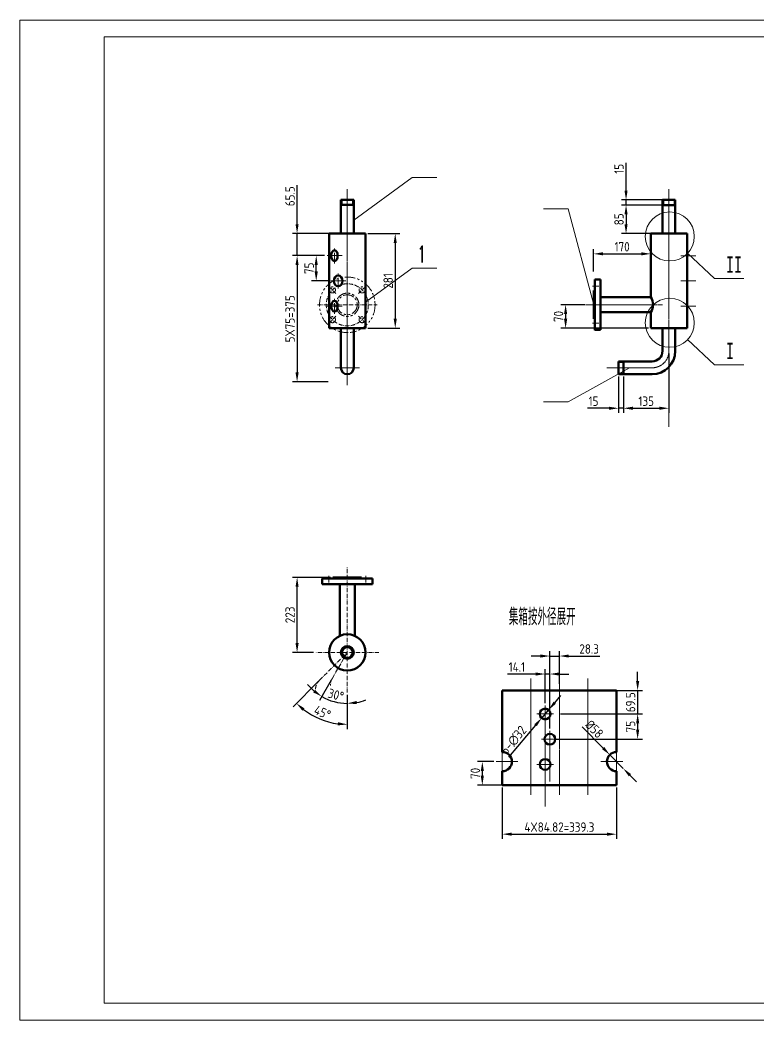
# Model space of a CAD drawing. Header units: millimetres. Extents: x 176693 to 196875, y 147562 to 159646.
# Drawn here: x 177538 to 179731, y 156676 to 159646 of the extents above; entities that cross this region are included whole.
import ezdxf

# ---------------------------------------------------------------- set-up
doc = ezdxf.new("R2010")
doc.units = ezdxf.units.MM
for name, pattern in [('ACAD_ISO10W100', [18.7, 12, -3, 0.7, -3]), ('AD_LTYPE1 0.20 mm', [16, 13, -1, 1, -1]), ('CENTER2', [28.574999, 19.049999, -3.175, 3.175, -3.175]), ('DASHED', [19.05, 12.7, -6.35]), ('PHANTOM', [63.5, 31.75, -6.35, 6.35, -6.35, 6.35, -6.35])]:
    doc.linetypes.add(name, pattern=pattern)
doc.layers.get('Defpoints').update_dxf_attribs({"lineweight": 18})
for name, color, linetype, lineweight in [('2细线层', 4, 'Continuous', 18), ('4虚线层', 6, 'DASHED', 18), ('6文字层', 3, 'Continuous', 18), ('7标注层', 4, 'Continuous', 18), ('9双点划线层', 6, 'PHANTOM', 18), ('CENTER1', 1, 'CENTER2', 18), ('CONTOUR', 7, 'Continuous', 50), ('中心线', 1, 'ACAD_ISO10W100', 18), ('图框层', 7, 'Continuous', 18), ('尺寸线层', 3, 'Continuous', 18)]:
    doc.layers.add(name, color=color, linetype=linetype, lineweight=lineweight)
doc.styles.add('PC_TEXTSTYLE', font='txt.shx', dxfattribs={"width": 0.8, "bigfont": 'gbcbig.shx'})
doc.styles.add('TH_GBDIM', font='', dxfattribs={"width": 0.8})
doc.styles.add('工程字', font='gbenor.shx', dxfattribs={"bigfont": 'gbcbig.shx'})
doc.styles.add('标准', font='', dxfattribs={"width": 0.667})
doc.styles.get('TH_GBDIM').set_extended_font_data('宋体')
doc.styles.get('标准').set_extended_font_data('宋体')
doc.dimstyles.new('GB-35', dxfattribs={"dimtxt": 3.5, "dimasz": 3.5, "dimexe": 1.75, "dimexo": 0.875, "dimgap": 0.875, "dimtad": 1, "dimdsep": 46, "dimtxsty": '工程字', "dimcen": 3.5, "dimdle": 7, "dimadec": 0, "dimazin": 0, "dimtfac": 0.7, "dimtmove": 0, "dimatfit": 1, "dimfxl": 1, "dimtolj": 1, "dimarcsym": 0})

# ---------------------------------------------------------------- blocks, each defined once
blk = doc.blocks.new('*D718')
at = {"color": 0, "lineweight": -2, "transparency": 16777216}
for p, q in [((179270.5, 157484.1), (179208.3, 157547.2)), ((179330.1, 157423.5), (179290.1, 157464.1)), ((179349.8, 157403.6), (179369.4, 157383.6))]:
    blk.add_line(p, q, dxfattribs=at)
at = {"color": 0, "transparency": 16777216}
for points in [[(179273.8, 157487.3), (179267.2, 157480.8), (179290.1, 157464.1)], [(179353.1, 157406.8), (179346.5, 157400.3), (179330.1, 157423.5)]]:
    blk.add_solid(points, dxfattribs=at)
at = {"layer": 'Defpoints', "color": 0, "transparency": 16777216}
for p in [(179290.1, 157464.1), (179330.1, 157423.5)]:
    blk.add_point(p, dxfattribs=at)
at = {"color": 0, "lineweight": 18, "transparency": 16777216, "insert": (179244.5, 157540.4), "char_height": 28, "attachment_point": 5, "rotation": 314.5715, "style": '工程字'}
blk.add_mtext('\\A1;%%C58', dxfattribs=at)
blk = doc.blocks.new('*D719')
at = {"color": 0, "lineweight": -2, "transparency": 16777216}
for p, q in [((179098.1, 157617.2), (179098.1, 157717.9)), ((179112.2, 157617.2), (179112.2, 157717.9)), ((179070.1, 157703.9), (178986.1, 157703.9)), ((179112.2, 157703.9), (179098.1, 157703.9)), ((179140.2, 157703.9), (179168.2, 157703.9))]:
    blk.add_line(p, q, dxfattribs=at)
at = {"color": 0, "transparency": 16777216}
for points in [[(179070.1, 157708.6), (179070.1, 157699.3), (179098.1, 157703.9)], [(179140.2, 157708.6), (179140.2, 157699.3), (179112.2, 157703.9)]]:
    blk.add_solid(points, dxfattribs=at)
at = {"layer": 'Defpoints', "color": 0, "transparency": 16777216}
for p in [(179112.2, 157703.9), (179098.1, 157610.2), (179112.2, 157610.2)]:
    blk.add_point(p, dxfattribs=at)
at = {"color": 0, "lineweight": 18, "transparency": 16777216, "insert": (179014.1, 157724.9), "char_height": 28, "attachment_point": 5, "style": '工程字'}
blk.add_mtext('\\A1;14.1', dxfattribs=at)
blk = doc.blocks.new('*D698')
at = {"color": 0, "lineweight": -2, "transparency": 16777216}
for p, q in [((179241.8, 158899.9), (179241.8, 158965.9)), ((179411.8, 158879.9), (179411.8, 158965.9)), ((179269.8, 158951.9), (179383.8, 158951.9))]:
    blk.add_line(p, q, dxfattribs=at)
at = {"color": 0, "transparency": 16777216}
for points in [[(179269.8, 158956.6), (179269.8, 158947.3), (179241.8, 158951.9)], [(179383.8, 158956.6), (179383.8, 158947.3), (179411.8, 158951.9)]]:
    blk.add_solid(points, dxfattribs=at)
at = {"layer": 'Defpoints', "color": 0, "transparency": 16777216}
for p in [(179411.8, 158951.9), (179241.8, 158892.9), (179411.8, 158872.9)]:
    blk.add_point(p, dxfattribs=at)
at = {"color": 0, "lineweight": 18, "transparency": 16777216, "insert": (179326.8, 158972.9), "char_height": 28, "attachment_point": 5, "style": '工程字'}
blk.add_mtext('\\A1;170', dxfattribs=at)
blk = doc.blocks.new('*D720')
at = {"color": 0, "lineweight": -2, "transparency": 16777216}
for p, q in [((178945.2, 157443.8), (178897.5, 157443.8)), ((178911.5, 157415.8), (178911.5, 157401.8)), ((178987.7, 157373.8), (178897.5, 157373.8))]:
    blk.add_line(p, q, dxfattribs=at)
at = {"color": 0, "transparency": 16777216}
for points in [[(178906.8, 157415.8), (178916.1, 157415.8), (178911.5, 157443.8)], [(178906.8, 157401.8), (178916.1, 157401.8), (178911.5, 157373.8)]]:
    blk.add_solid(points, dxfattribs=at)
at = {"layer": 'Defpoints', "color": 0, "transparency": 16777216}
for p in [(178952.2, 157443.8), (178911.5, 157373.8), (178994.7, 157373.8)]:
    blk.add_point(p, dxfattribs=at)
at = {"color": 0, "lineweight": 18, "transparency": 16777216, "insert": (178890.5, 157408.8), "char_height": 28, "attachment_point": 5, "rotation": 90, "style": '工程字'}
blk.add_mtext('\\A1;70', dxfattribs=at)
blk = doc.blocks.new('*D699')
at = {"color": 0, "lineweight": -2, "transparency": 16777216}
for p, q in [((179144.1, 157585.3), (179386.9, 157585.3)), ((179372.9, 157557.3), (179372.9, 157538.3)), ((179130, 157510.3), (179386.9, 157510.3))]:
    blk.add_line(p, q, dxfattribs=at)
at = {"color": 0, "transparency": 16777216}
for points in [[(179368.3, 157557.3), (179377.6, 157557.3), (179372.9, 157585.3)], [(179368.3, 157538.3), (179377.6, 157538.3), (179372.9, 157510.3)]]:
    blk.add_solid(points, dxfattribs=at)
at = {"layer": 'Defpoints', "color": 0, "transparency": 16777216}
for p in [(179137.1, 157585.3), (179123, 157510.3), (179372.9, 157510.3)]:
    blk.add_point(p, dxfattribs=at)
at = {"color": 0, "lineweight": 18, "transparency": 16777216, "insert": (179351.9, 157547.8), "char_height": 28, "attachment_point": 5, "rotation": 90, "style": '工程字'}
blk.add_mtext('\\A1;75', dxfattribs=at)
blk = doc.blocks.new('*D700')
at = {"color": 0, "lineweight": -2, "transparency": 16777216}
for p, q in [((179372.9, 157682.8), (179372.9, 157710.8)), ((179260.3, 157654.8), (179386.9, 157654.8)), ((179372.9, 157654.8), (179372.9, 157585.3)), ((179200.7, 157585.3), (179386.9, 157585.3)), ((179372.9, 157557.3), (179372.9, 157529.3))]:
    blk.add_line(p, q, dxfattribs=at)
at = {"color": 0, "transparency": 16777216}
for points in [[(179368.3, 157682.8), (179377.6, 157682.8), (179372.9, 157654.8)], [(179368.3, 157557.3), (179377.6, 157557.3), (179372.9, 157585.3)]]:
    blk.add_solid(points, dxfattribs=at)
at = {"layer": 'Defpoints', "color": 0, "transparency": 16777216}
for p in [(179253.3, 157654.8), (179193.7, 157585.3), (179372.9, 157585.3)]:
    blk.add_point(p, dxfattribs=at)
at = {"color": 0, "lineweight": 18, "transparency": 16777216, "insert": (179351.9, 157620.1), "char_height": 28, "attachment_point": 5, "rotation": 90, "style": '工程字'}
blk.add_mtext('\\A1;69.5', dxfattribs=at)
blk = doc.blocks.new('*D701')
at = {"color": 0, "lineweight": -2, "transparency": 16777216}
for p, q in [((179126.6, 157618.8), (179144.8, 157640.1)), ((179108.5, 157597.5), (179087.7, 157573.1)), ((179069.5, 157551.8), (178989, 157457.4))]:
    blk.add_line(p, q, dxfattribs=at)
at = {"color": 0, "transparency": 16777216}
for points in [[(179123.1, 157621.8), (179130.2, 157615.8), (179108.5, 157597.5)], [(179066, 157554.9), (179073.1, 157548.8), (179087.7, 157573.1)]]:
    blk.add_solid(points, dxfattribs=at)
at = {"layer": 'Defpoints', "color": 0, "transparency": 16777216}
for p in [(179108.5, 157597.5), (179087.7, 157573.1)]:
    blk.add_point(p, dxfattribs=at)
at = {"color": 0, "lineweight": 18, "transparency": 16777216, "insert": (179004.2, 157507.6), "char_height": 28, "attachment_point": 5, "rotation": 49.554, "style": '工程字'}
blk.add_mtext('\\A1;6-∅32', dxfattribs=at)
blk = doc.blocks.new('*D721')
at = {"color": 0, "lineweight": -2, "transparency": 16777216}
for p, q in [((178970.8, 157366.8), (178970.8, 157214.3)), ((179310.1, 157366.8), (179310.1, 157214.3)), ((178998.8, 157228.3), (179282.1, 157228.3))]:
    blk.add_line(p, q, dxfattribs=at)
at = {"color": 0, "transparency": 16777216}
for points in [[(178998.8, 157232.9), (178998.8, 157223.6), (178970.8, 157228.3)], [(179282.1, 157232.9), (179282.1, 157223.6), (179310.1, 157228.3)]]:
    blk.add_solid(points, dxfattribs=at)
at = {"layer": 'Defpoints', "color": 0, "transparency": 16777216}
for p in [(178970.8, 157373.8), (179310.1, 157373.8), (179310.1, 157228.3)]:
    blk.add_point(p, dxfattribs=at)
at = {"color": 0, "lineweight": 18, "transparency": 16777216, "insert": (179140.5, 157249.3), "char_height": 28, "attachment_point": 5, "style": '工程字'}
blk.add_mtext('\\A1;4X84.82=339.3', dxfattribs=at)
blk = doc.blocks.new('*D722')
at = {"color": 0, "lineweight": -2, "transparency": 16777216}
for p, q in [((179112.2, 157542.2), (179112.2, 157771.4)), ((179140.5, 157675.1), (179140.5, 157771.4)), ((179084.2, 157757.4), (179056.2, 157757.4)), ((179112.2, 157757.4), (179140.5, 157757.4)), ((179168.5, 157757.4), (179261, 157757.4))]:
    blk.add_line(p, q, dxfattribs=at)
at = {"color": 0, "transparency": 16777216}
for points in [[(179084.2, 157762.1), (179084.2, 157752.8), (179112.2, 157757.4)], [(179168.5, 157762.1), (179168.5, 157752.8), (179140.5, 157757.4)]]:
    blk.add_solid(points, dxfattribs=at)
at = {"layer": 'Defpoints', "color": 0, "transparency": 16777216}
for p in [(179140.5, 157757.4), (179140.5, 157668.1), (179112.2, 157535.2)]:
    blk.add_point(p, dxfattribs=at)
at = {"color": 0, "lineweight": 18, "transparency": 16777216, "insert": (179228.8, 157778.4), "char_height": 28, "attachment_point": 5, "style": '工程字'}
blk.add_mtext('\\A1;28.3', dxfattribs=at)
blk = doc.blocks.new('*D711')
at = {"color": 0, "lineweight": -2, "transparency": 16777216}
for p, q in [((178423.6, 157681.3), (178349.3, 157607)), ((178510.4, 157641.9), (178510.4, 157540.3))]:
    blk.add_line(p, q, dxfattribs=at)
blk.add_arc((178510.4, 157768.1), 213.8, 232.508, 262.492, dxfattribs=at)
at = {"color": 0, "transparency": 16777216}
for points in [[(178377.1, 157594.9), (178383.3, 157601.9), (178359.2, 157616.9)], [(178482.7, 157560.8), (178482.1, 157551.4), (178510.4, 157554.3)]]:
    blk.add_solid(points, dxfattribs=at)
at = {"layer": 'Defpoints', "color": 0, "transparency": 16777216}
for p in [(178510.4, 158021.8), (178510.4, 157768.1), (178428.5, 157686.3), (178510.4, 157648.9), (178403.4, 157582.9)]:
    blk.add_point(p, dxfattribs=at)
at = {"color": 0, "lineweight": 18, "transparency": 16777216, "insert": (178436.6, 157589.9), "char_height": 28, "attachment_point": 5, "rotation": 337.5, "style": '工程字'}
blk.add_mtext('\\A1;45°', dxfattribs=at)
blk = doc.blocks.new('*D712')
at = {"color": 0, "lineweight": -2, "transparency": 16777216}
for p, q in [((178462.9, 157685.9), (178427.7, 157624.9)), ((178510.4, 157641.9), (178510.4, 157602.7))]:
    blk.add_line(p, q, dxfattribs=at)
for start, end in [(218.7758, 229.3879), (240, 270), (280.6121, 291.2242)]:
    blk.add_arc((178510.4, 157768.1), 151.4, start, end, dxfattribs=at)
at = {"color": 0, "transparency": 16777216}
for points in [[(178414.5, 157657), (178409.1, 157649.4), (178434.7, 157637)], [(178538.7, 157614.6), (178537.8, 157623.9), (178510.4, 157616.7)]]:
    blk.add_solid(points, dxfattribs=at)
at = {"layer": 'Defpoints', "color": 0, "transparency": 16777216}
for p in [(178510.4, 158021.8), (178510.4, 157768.1), (178466.4, 157691.9), (178510.4, 157648.9), (178458.6, 157625.8)]:
    blk.add_point(p, dxfattribs=at)
at = {"color": 0, "lineweight": 18, "transparency": 16777216, "insert": (178476.6, 157642.1), "char_height": 28, "attachment_point": 5, "rotation": 345, "style": '工程字'}
blk.add_mtext('\\A1;30°', dxfattribs=at)
blk = doc.blocks.new('*D713')
at = {"color": 0, "lineweight": -2, "transparency": 16777216}
for p, q in [((178460.9, 157991.1), (178347.2, 157991.1)), ((178361.2, 157796.1), (178361.2, 157963.1)), ((178409.8, 157768.1), (178347.2, 157768.1))]:
    blk.add_line(p, q, dxfattribs=at)
at = {"color": 0, "transparency": 16777216}
for points in [[(178356.5, 157963.1), (178365.8, 157963.1), (178361.2, 157991.1)], [(178356.5, 157796.1), (178365.8, 157796.1), (178361.2, 157768.1)]]:
    blk.add_solid(points, dxfattribs=at)
at = {"layer": 'Defpoints', "color": 0, "transparency": 16777216}
for p in [(178361.2, 157991.1), (178467.9, 157991.1), (178416.8, 157768.1)]:
    blk.add_point(p, dxfattribs=at)
at = {"color": 0, "lineweight": 18, "transparency": 16777216, "insert": (178340.2, 157879.6), "char_height": 28, "attachment_point": 5, "rotation": 90, "style": '工程字'}
blk.add_mtext('\\A1;223', dxfattribs=at)
blk = doc.blocks.new('*D714')
at = {"color": 0, "lineweight": -2, "transparency": 16777216}
for p, q in [((178442.2, 158946.5), (178404, 158946.5)), ((178418, 158899.5), (178418, 158918.5)), ((178453.4, 158871.5), (178404, 158871.5))]:
    blk.add_line(p, q, dxfattribs=at)
at = {"color": 0, "transparency": 16777216}
for points in [[(178413.3, 158918.5), (178422.7, 158918.5), (178418, 158946.5)], [(178413.3, 158899.5), (178422.7, 158899.5), (178418, 158871.5)]]:
    blk.add_solid(points, dxfattribs=at)
at = {"layer": 'Defpoints', "color": 0, "transparency": 16777216}
for p in [(178418, 158946.5), (178449.2, 158946.5), (178460.4, 158871.5)]:
    blk.add_point(p, dxfattribs=at)
at = {"color": 0, "lineweight": 18, "transparency": 16777216, "insert": (178397, 158909), "char_height": 28, "attachment_point": 5, "rotation": 90, "style": '工程字'}
blk.add_mtext('\\A1;75', dxfattribs=at)
blk = doc.blocks.new('*D696')
at = {"color": 0, "lineweight": -2, "transparency": 16777216}
for p, q in [((178442.2, 158946.5), (178347.2, 158946.5)), ((178361.2, 158918.5), (178361.2, 158599.5)), ((178453.4, 158571.5), (178347.2, 158571.5))]:
    blk.add_line(p, q, dxfattribs=at)
at = {"color": 0, "transparency": 16777216}
for points in [[(178356.5, 158918.5), (178365.8, 158918.5), (178361.2, 158946.5)], [(178356.5, 158599.5), (178365.8, 158599.5), (178361.2, 158571.5)]]:
    blk.add_solid(points, dxfattribs=at)
at = {"layer": 'Defpoints', "color": 0, "transparency": 16777216}
for p in [(178449.2, 158946.5), (178361.2, 158571.5), (178460.4, 158571.5)]:
    blk.add_point(p, dxfattribs=at)
at = {"color": 0, "lineweight": 18, "transparency": 16777216, "insert": (178340.2, 158759), "char_height": 28, "attachment_point": 5, "rotation": 90, "style": '工程字'}
blk.add_mtext('\\A1;5X75=375', dxfattribs=at)
blk = doc.blocks.new('*D715')
at = {"color": 0, "lineweight": -2, "transparency": 16777216}
for p, q in [((178361.2, 159040), (178361.2, 159155.6)), ((178456.8, 159012), (178347.2, 159012)), ((178361.2, 158946.5), (178361.2, 159012)), ((178442.2, 158946.5), (178347.2, 158946.5)), ((178361.2, 158918.5), (178361.2, 158890.5))]:
    blk.add_line(p, q, dxfattribs=at)
at = {"color": 0, "transparency": 16777216}
for points in [[(178356.5, 159040), (178365.8, 159040), (178361.2, 159012)], [(178356.5, 158918.5), (178365.8, 158918.5), (178361.2, 158946.5)]]:
    blk.add_solid(points, dxfattribs=at)
at = {"layer": 'Defpoints', "color": 0, "transparency": 16777216}
for p in [(178361.2, 159012), (178463.8, 159012), (178449.2, 158946.5)]:
    blk.add_point(p, dxfattribs=at)
at = {"color": 0, "lineweight": 18, "transparency": 16777216, "insert": (178340.2, 159122.9), "char_height": 28, "attachment_point": 5, "rotation": 90, "style": '工程字'}
blk.add_mtext('\\A1;65.5', dxfattribs=at)
blk = doc.blocks.new('*D697')
at = {"color": 0, "lineweight": -2, "transparency": 16777216}
for p, q in [((179465.8, 158656.4), (179465.8, 158479.3)), ((179330.8, 158586.4), (179330.8, 158479.3)), ((179358.8, 158493.3), (179437.8, 158493.3))]:
    blk.add_line(p, q, dxfattribs=at)
at = {"color": 0, "transparency": 16777216}
for points in [[(179358.8, 158497.9), (179358.8, 158488.6), (179330.8, 158493.3)], [(179437.8, 158497.9), (179437.8, 158488.6), (179465.8, 158493.3)]]:
    blk.add_solid(points, dxfattribs=at)
at = {"layer": 'Defpoints', "color": 0, "transparency": 16777216}
for p in [(179465.8, 158663.4), (179330.8, 158593.4), (179465.8, 158493.3)]:
    blk.add_point(p, dxfattribs=at)
at = {"color": 0, "lineweight": 18, "transparency": 16777216, "insert": (179398.3, 158514.3), "char_height": 28, "attachment_point": 5, "style": '工程字'}
blk.add_mtext('\\A1;135', dxfattribs=at)
blk = doc.blocks.new('*D716')
at = {"color": 0, "lineweight": -2, "transparency": 16777216}
for p, q in [((179315.8, 158587.4), (179315.8, 158479.3)), ((179330.8, 158587.4), (179330.8, 158479.3)), ((179287.8, 158493.3), (179223.8, 158493.3)), ((179330.8, 158493.3), (179315.8, 158493.3)), ((179358.8, 158493.3), (179386.8, 158493.3))]:
    blk.add_line(p, q, dxfattribs=at)
at = {"color": 0, "transparency": 16777216}
for points in [[(179287.8, 158497.9), (179287.8, 158488.6), (179315.8, 158493.3)], [(179358.8, 158497.9), (179358.8, 158488.6), (179330.8, 158493.3)]]:
    blk.add_solid(points, dxfattribs=at)
at = {"layer": 'Defpoints', "color": 0, "transparency": 16777216}
for p in [(179315.8, 158594.4), (179330.8, 158594.4), (179330.8, 158493.3)]:
    blk.add_point(p, dxfattribs=at)
at = {"color": 0, "lineweight": 18, "transparency": 16777216, "insert": (179241.8, 158514.3), "char_height": 28, "attachment_point": 5, "style": '工程字'}
blk.add_mtext('\\A1;15', dxfattribs=at)
blk = doc.blocks.new('*D717')
at = {"color": 0, "lineweight": -2, "transparency": 16777216}
for p, q in [((178571.4, 159012), (178666.8, 159012)), ((178652.8, 158984), (178652.8, 158759)), ((178571.4, 158731), (178666.8, 158731))]:
    blk.add_line(p, q, dxfattribs=at)
at = {"color": 0, "transparency": 16777216}
for points in [[(178648.1, 158984), (178657.4, 158984), (178652.8, 159012)], [(178648.1, 158759), (178657.4, 158759), (178652.8, 158731)]]:
    blk.add_solid(points, dxfattribs=at)
at = {"layer": 'Defpoints', "color": 0, "transparency": 16777216}
for p in [(178564.4, 159012), (178564.4, 158731), (178652.8, 158731)]:
    blk.add_point(p, dxfattribs=at)
at = {"color": 0, "lineweight": 18, "transparency": 16777216, "insert": (178631.8, 158871.5), "char_height": 28, "attachment_point": 5, "rotation": 90, "style": '工程字'}
blk.add_mtext('\\A1;281', dxfattribs=at)
blk = doc.blocks.new('*D703')
at = {"color": 0, "lineweight": -2, "transparency": 16777216}
for p, q in [((179443.3, 159096.9), (179324.5, 159096.9)), ((179338.5, 159068.9), (179338.5, 159039.9)), ((179439.8, 159011.9), (179324.5, 159011.9))]:
    blk.add_line(p, q, dxfattribs=at)
at = {"color": 0, "transparency": 16777216}
for points in [[(179333.8, 159068.9), (179343.1, 159068.9), (179338.5, 159096.9)], [(179333.8, 159039.9), (179343.1, 159039.9), (179338.5, 159011.9)]]:
    blk.add_solid(points, dxfattribs=at)
at = {"layer": 'Defpoints', "color": 0, "transparency": 16777216}
for p in [(179450.3, 159096.9), (179338.5, 159011.9), (179446.8, 159011.9)]:
    blk.add_point(p, dxfattribs=at)
at = {"color": 0, "lineweight": 18, "transparency": 16777216, "insert": (179317.5, 159054.4), "char_height": 28, "attachment_point": 5, "rotation": 90, "style": '工程字'}
blk.add_mtext('\\A1;85', dxfattribs=at)
blk = doc.blocks.new('*D704')
at = {"color": 0, "lineweight": -2, "transparency": 16777216}
for p, q in [((179338.5, 159139.9), (179338.5, 159222.3)), ((179450.2, 159111.9), (179324.5, 159111.9)), ((179338.5, 159096.9), (179338.5, 159111.9)), ((179450.2, 159096.9), (179324.5, 159096.9)), ((179338.5, 159068.9), (179338.5, 159040.9))]:
    blk.add_line(p, q, dxfattribs=at)
at = {"color": 0, "transparency": 16777216}
for points in [[(179333.8, 159139.9), (179343.1, 159139.9), (179338.5, 159111.9)], [(179333.8, 159068.9), (179343.1, 159068.9), (179338.5, 159096.9)]]:
    blk.add_solid(points, dxfattribs=at)
at = {"layer": 'Defpoints', "color": 0, "transparency": 16777216}
for p in [(179457.2, 159111.9), (179338.5, 159096.9), (179457.2, 159096.9)]:
    blk.add_point(p, dxfattribs=at)
at = {"color": 0, "lineweight": 18, "transparency": 16777216, "insert": (179317.5, 159204.4), "char_height": 28, "attachment_point": 5, "rotation": 90, "style": '工程字'}
blk.add_mtext('\\A1;15', dxfattribs=at)
blk = doc.blocks.new('*D693')
at = {"color": 0, "lineweight": -2, "transparency": 16777216}
for p, q in [((179216.1, 158800.9), (179144.9, 158800.9)), ((179158.9, 158772.9), (179158.9, 158758.9)), ((179404.8, 158730.9), (179144.9, 158730.9))]:
    blk.add_line(p, q, dxfattribs=at)
at = {"color": 0, "transparency": 16777216}
for points in [[(179154.2, 158772.9), (179163.6, 158772.9), (179158.9, 158800.9)], [(179154.2, 158758.9), (179163.6, 158758.9), (179158.9, 158730.9)]]:
    blk.add_solid(points, dxfattribs=at)
at = {"layer": 'Defpoints', "color": 0, "transparency": 16777216}
for p in [(179223.1, 158800.9), (179158.9, 158730.9), (179411.8, 158730.9)]:
    blk.add_point(p, dxfattribs=at)
at = {"color": 0, "lineweight": 18, "transparency": 16777216, "insert": (179137.9, 158765.9), "char_height": 28, "attachment_point": 5, "rotation": 90, "style": '工程字'}
blk.add_mtext('\\A1;70', dxfattribs=at)

msp = doc.modelspace()

# ---------------------------------------------------------------- linework, layer by layer
at = {"color": 1, "linetype": 'AD_LTYPE1 0.20 mm', "lineweight": 18}
for p, q in [((178510.356, 158561.648), (178510.356, 159144.3)), ((179465.787, 158438.374), (179465.787, 159144.3)), ((179545.901, 158946.374), (179501.5, 158946.374)), ((179545.901, 158871.374), (179501.5, 158871.374)), ((179446.43, 158800.874), (179218.087, 158800.874)), ((179545.901, 158796.374), (179501.5, 158796.374)), ((178474.12, 158613.374), (178546.593, 158613.374)), ((179415.787, 158613.374), (179281.474, 158613.374)), ((179140.487, 157732.298), (179140.487, 157345.606)), ((179055.662, 157690.353), (179055.662, 157345.606)), ((179225.312, 157690.353), (179225.312, 157345.606)), ((179098.087, 157610.232), (179098.087, 157460.232)), ((179073.17, 157585.315), (179123.004, 157585.315)), ((179112.187, 157535.232), (179112.187, 157385.232)), ((179087.27, 157510.315), (179137.104, 157510.315)), ((178970.837, 157472.315), (178970.837, 157415.315)), ((179310.137, 157472.315), (179310.137, 157415.315)), ((178952.17, 157443.815), (179017.379, 157443.815)), ((179098.087, 157460.232), (179098.087, 157310.232)), ((179328.805, 157443.815), (179263.596, 157443.815)), ((179073.17, 157435.315), (179123.004, 157435.315))]:
    msp.add_line(p, q, dxfattribs=at)
at = {"lineweight": 50}
for p, q in [((178585.356, 157988.091), (178435.356, 157988.091)), ((178435.356, 157988.091), (178435.356, 157971.091)), ((178467.856, 157988.091), (178467.856, 157991.091)), ((178467.856, 157991.091), (178552.856, 157991.091)), ((178552.856, 157991.091), (178552.856, 157988.091)), ((178585.356, 157971.091), (178585.356, 157988.091)), ((178435.356, 157971.091), (178585.356, 157971.091)), ((178487.856, 157971.091), (178487.856, 157817.18)), ((178532.856, 157971.091), (178532.856, 157817.18)), ((179310.137, 157654.815), (178970.837, 157654.815)), ((178970.837, 157654.815), (178970.837, 157472.315)), ((179310.137, 157472.315), (179310.137, 157654.815)), ((178970.837, 157415.315), (178970.837, 157373.815)), ((179310.137, 157415.315), (179310.137, 157373.815)), ((178970.837, 157373.815), (179310.137, 157373.815))]:
    msp.add_line(p, q, dxfattribs=at)
for centre, radius in [((178510.356, 157768.091), 54), ((178510.356, 157768.091), 19), ((178510.356, 157768.091), 16), ((179098.087, 157585.315), 16), ((179112.187, 157510.315), 16), ((179098.087, 157435.315), 16)]:
    msp.add_circle(centre, radius, dxfattribs=at)
at = {"color": 1, "linetype": 'AD_LTYPE1 0.20 mm', "lineweight": 18}
msp.add_arc((179415.787, 158663.374), 50, 270, 0, dxfattribs=at)
at = {"lineweight": 50}
for centre, start, end in [((178970.837, 157443.815), 270, 90), ((179310.137, 157443.815), 90, 270)]:
    msp.add_arc(centre, 28.5, start, end, dxfattribs=at)
at = {"layer": '2细线层'}
for p, q in [((177537.978, 159646.402), (177537.978, 156676.402)), ((177537.978, 159646.402), (181737.978, 159646.402)), ((181737.978, 156676.402), (177537.978, 156676.402))]:
    msp.add_line(p, q, dxfattribs=at)
at = {"layer": '4虚线层'}
for p, q in [((178494.856, 159097.024), (178494.856, 159112.024)), ((178525.856, 159097.024), (178525.856, 159112.024)), ((179450.287, 159096.874), (179450.287, 159111.874)), ((179481.287, 159096.874), (179481.287, 159111.874)), ((179330.787, 158628.874), (179315.787, 158628.874)), ((179330.787, 158597.874), (179315.787, 158597.874))]:
    msp.add_line(p, q, dxfattribs=at)
at = {"layer": '7标注层'}
for points in [[(178529.356, 159052.147), (178702.988, 159178.685)], [(179242.787, 158800.874), (179166.187, 159085.249)], [(178564.356, 158808.719), (178702.988, 158909.749)], [(179348.63, 158613.374), (179166.187, 158512.665)]]:
    msp.add_lwpolyline(points, dxfattribs=at)
at = {"layer": '7标注层', "extrusion": (0, 1, 0)}
for points, elevation in [([(-178776.221, 0), (-178702.988, 0)], 159178.685), ([(-179166.187, 0), (-179092.955, 0)], 159085.249), ([(-178776.221, 0), (-178702.988, 0)], 158909.749), ([(-179092.955, 0), (-179166.187, 0)], 158512.665)]:
    msp.add_lwpolyline(points, dxfattribs=dict(at, elevation=elevation))
at = {"layer": '9双点划线层'}
for p, q in [((178472.173, 158923.567), (178472.173, 158969.482)), ((178495.13, 158946.524), (178449.215, 158946.524)), ((178506.314, 158871.524), (178460.399, 158871.524)), ((178483.356, 158848.567), (178483.356, 158894.482)), ((178472.173, 158773.567), (178472.173, 158819.482)), ((178495.13, 158796.524), (178449.215, 158796.524)), ((179415.787, 158632.374), (179315.787, 158632.374))]:
    msp.add_line(p, q, dxfattribs=at)
at = {"layer": '9双点划线层', "color": 1, "linetype": 'ACAD_ISO10W100'}
for p, q in [((178510.356, 158712.024), (178510.356, 158889.024)), ((178455.556, 158855.325), (178476.769, 158834.112)), ((178565.157, 158855.325), (178543.944, 158834.112)), ((178421.856, 158800.524), (178598.856, 158800.524)), ((178455.556, 158745.724), (178476.769, 158766.937)), ((178565.157, 158745.724), (178543.944, 158766.937))]:
    msp.add_line(p, q, dxfattribs=at)
at = {"layer": '9双点划线层'}
for centre, radius in [((178510.356, 158800.524), 82.5), ((178466.162, 158844.719), 9), ((178554.551, 158844.719), 9), ((178510.356, 158800.524), 34.5), ((178510.356, 158800.524), 29.5), ((178466.162, 158756.33), 9), ((178554.551, 158756.33), 9)]:
    msp.add_circle(centre, radius, dxfattribs=at)
at = {"layer": '9双点划线层', "color": 1, "linetype": 'ACAD_ISO10W100'}
msp.add_circle((178510.356, 158800.524), 62.5, dxfattribs=at)
at = {"layer": 'CENTER1'}
for p, q in [((179238.787, 158855.874), (179266.787, 158855.874)), ((179238.787, 158745.874), (179266.787, 158745.874)), ((178455.356, 157995.091), (178455.356, 157967.091)), ((178565.356, 157995.091), (178565.356, 157967.091))]:
    msp.add_line(p, q, dxfattribs=at)
at = {"layer": 'CONTOUR', "lineweight": 50}
for p, q in [((178491.356, 159051.524), (178491.356, 159112.024)), ((178529.356, 159112.024), (178491.356, 159112.024)), ((178529.356, 159051.524), (178529.356, 159112.024)), ((179484.787, 159111.874), (179446.787, 159111.874)), ((179446.787, 159051.374), (179446.787, 159111.874)), ((179484.787, 159051.374), (179484.787, 159111.874)), ((178529.356, 159097.024), (178491.356, 159097.024)), ((179484.787, 159096.874), (179446.787, 159096.874)), ((178491.356, 159051.524), (178491.356, 159012.024)), ((178529.356, 159051.524), (178529.356, 159012.024)), ((179446.787, 159051.374), (179446.787, 159011.874)), ((179484.787, 159051.374), (179484.787, 159011.874)), ((178456.356, 159012.024), (178456.356, 158731.024)), ((178456.356, 159012.024), (178564.356, 159012.024)), ((178564.356, 159012.024), (178564.356, 158731.024)), ((179411.787, 159011.874), (179519.787, 159011.874)), ((179411.787, 159011.874), (179411.787, 158823.374)), ((179519.787, 159011.874), (179519.787, 158730.874)), ((178564.356, 158980.524), (178564.356, 158962.524)), ((179519.787, 158980.374), (179519.787, 158962.374)), ((179262.787, 158875.874), (179245.787, 158875.874)), ((179245.787, 158875.374), (179245.787, 158725.374)), ((179262.787, 158725.874), (179262.787, 158875.874)), ((179242.787, 158843.374), (179245.787, 158843.374)), ((179242.787, 158758.374), (179242.787, 158843.374)), ((179262.787, 158823.374), (179380.787, 158823.374)), ((179380.787, 158823.374), (179411.787, 158823.374)), ((179262.787, 158778.374), (179380.787, 158778.374)), ((179380.787, 158778.374), (179411.787, 158778.374)), ((179411.787, 158778.374), (179411.787, 158730.874)), ((179245.787, 158758.374), (179242.787, 158758.374)), ((178456.356, 158731.024), (178564.356, 158731.024)), ((178491.356, 158731.024), (178491.356, 158613.374)), ((178529.356, 158731.024), (178529.356, 158613.374)), ((179245.787, 158725.874), (179262.787, 158725.874)), ((179411.787, 158730.874), (179519.787, 158730.874)), ((179446.787, 158730.874), (179446.787, 158663.374)), ((179484.787, 158730.874), (179484.787, 158663.374)), ((179415.787, 158632.374), (179315.787, 158632.374)), ((179315.787, 158594.374), (179315.787, 158632.374)), ((179330.787, 158632.374), (179330.787, 158594.374)), ((179415.787, 158594.374), (179315.787, 158594.374))]:
    msp.add_line(p, q, dxfattribs=at)
for centre, radius, start, end in [((179379.989, 158800.874), 38.954, 324.717682, 35.282318), ((179415.787, 158663.374), 31, 270, 0), ((179415.787, 158663.374), 69, 270, 0), ((178510.356, 158613.374), 19, 180, 0)]:
    msp.add_arc(centre, radius, start, end, dxfattribs=at)
for centre, ratio in [((178472.173, 158946.524), 0.59454743), ((178483.356, 158871.524), 0.7823949), ((178472.173, 158796.524), 0.59454743)]:
    msp.add_ellipse(centre, major_axis=(0, 16), ratio=ratio, dxfattribs=at)
at = {"layer": '中心线'}
for p, q in [((178510.356, 157648.881), (178510.356, 158021.808)), ((178603.953, 157768.091), (178416.759, 157768.091)), ((178428.537, 157686.271), (178510.356, 157768.091)), ((178466.385, 157691.93), (178510.356, 157768.091))]:
    msp.add_line(p, q, dxfattribs=at)
for centre, start in [((178460.356, 157654.451), 135), ((178505.356, 157669.43), 150)]:
    msp.add_arc(centre, 45, start, 180, dxfattribs=at)
at = {"layer": '图框层'}
for p, q in [((177787.978, 156726.402), (177787.978, 159596.402)), ((177787.978, 159596.402), (181687.978, 159596.402)), ((181687.978, 156726.402), (177787.978, 156726.402))]:
    msp.add_line(p, q, dxfattribs=at)
at = {"layer": '尺寸线层'}
for p, q in [((179521.434, 158953.706), (179601.444, 158878.432)), ((179601.444, 158878.432), (179688.509, 158878.432)), ((179521.434, 158697.308), (179601.444, 158622.034)), ((179601.444, 158622.034), (179688.509, 158622.034))]:
    msp.add_line(p, q, dxfattribs=at)
for centre in [(179468.359, 159003.639), (179468.359, 158747.241)]:
    msp.add_circle(centre, 72.872, dxfattribs=at)

# ---------------------------------------------------------------- texts
at = {"layer": '6文字层', "insert": (178990.238, 157898.93), "char_height": 50, "width": 344.33875, "attachment_point": 1, "style": 'PC_TEXTSTYLE'}
msp.add_mtext('{\\W0.667;集箱按外径展开}', dxfattribs=at)
at = {"layer": '7标注层', "color": 11, "insert": (178745.537, 158974.848), "char_height": 49, "width": 65.66, "attachment_point": 3, "style": 'TH_GBDIM'}
msp.add_mtext('\\W0.67;{\\Fromans.shx,gbcbig.shx|c134;1}', dxfattribs=at)
at = {"layer": '尺寸线层', "char_height": 48, "attachment_point": 1, "line_spacing_factor": 1.15057, "style": '标准'}
for s, insert, width in [('\\T1.1;II', (179636.232, 158944.112), 128.08772), ('\\T1.1;I', (179636.232, 158687.714), 42.09452)]:
    msp.add_mtext(s, dxfattribs=dict(at, insert=insert, width=width))

# ---------------------------------------------------------------- dimensions: what is measured, and where the dimension line sits
at = {"color": 3, "lineweight": 18}
for base, p1, p2, picture, middle in [((179338.48, 159096.874), (179457.183, 159111.874), (179457.183, 159096.874), '*D704', (179338.48, 159204.353)), ((178361.179, 159012.024), (178449.215, 158946.524), (178463.825, 159012.024), '*D715', (178361.179, 159122.876)), ((179338.48, 159011.874), (179450.287, 159096.874), (179446.787, 159011.874), '*D703', (179338.48, 159054.374))]:
    dim = msp.add_linear_dim(base=base, p1=p1, p2=p2, angle=90, dimstyle='GB-35', override={"dimscale": 8}, dxfattribs=at)
    dim.commit()
    dim.dimension.update_dxf_attribs({"geometry": picture, "text_midpoint": middle, "dimtype": 160})
for base, p1, p2, angle, picture, middle in [((178652.777, 158731.024), (178564.356, 159012.024), (178564.356, 158731.024), 90, '*D717', (178631.777, 158871.524)), ((178418.006, 158946.524), (178460.399, 158871.524), (178449.215, 158946.524), 90, '*D714', (178397.006, 158909.024)), ((179158.9, 158730.874), (179223.116, 158800.874), (179411.787, 158730.874), 90, '*D693', (179137.9, 158765.874)), ((178361.179, 157991.091), (178416.759, 157768.091), (178467.856, 157991.091), 90, '*D713', (178340.179, 157879.591)), ((179140.487, 157757.445), (179112.187, 157535.232), (179140.487, 157668.089), 180, '*D722', (179228.767, 157778.445)), ((179372.939, 157585.315), (179253.349, 157654.815), (179193.704, 157585.315), 270, '*D700', (179351.939, 157620.065)), ((179372.939, 157510.315), (179137.104, 157585.315), (179123.004, 157510.315), 270, '*D699', (179351.939, 157547.815)), ((178911.471, 157373.815), (178952.17, 157443.815), (178994.68, 157373.815), 270, '*D720', (178890.471, 157408.815))]:
    dim = msp.add_linear_dim(base=base, p1=p1, p2=p2, angle=angle, dimstyle='GB-35', override={"dimscale": 8}, dxfattribs=at)
    dim.commit()
    dim.dimension.update_dxf_attribs({"geometry": picture, "text_midpoint": middle})
for base, p1, p2, picture, middle in [((179411.787, 158951.929), (179241.787, 158892.874), (179411.787, 158872.874), '*D698', (179326.787, 158972.929)), ((179465.787, 158493.259), (179330.787, 158593.374), (179465.787, 158663.374), '*D697', (179398.287, 158514.259))]:
    dim = msp.add_linear_dim(base=base, p1=p1, p2=p2, dimstyle='GB-35', override={"dimscale": 8}, dxfattribs=at)
    dim.commit()
    dim.dimension.update_dxf_attribs({"geometry": picture, "text_midpoint": middle})
for base, p1, p2, angle, text, picture, middle in [((178361.179, 158571.524), (178449.215, 158946.524), (178460.399, 158571.524), 90, '5X75=<>', '*D696', (178340.179, 158759.024)), ((179310.137, 157228.278), (178970.837, 157373.815), (179310.137, 157373.815), 180, '4X84.82=<>', '*D721', (179140.487, 157249.278))]:
    dim = msp.add_linear_dim(base=base, p1=p1, p2=p2, angle=angle, text=text, dimstyle='GB-35', override={"dimscale": 8}, dxfattribs=at)
    dim.commit()
    dim.dimension.update_dxf_attribs({"geometry": picture, "text_midpoint": middle})
for base, p1, p2, picture, middle in [((179330.787, 158493.259), (179315.787, 158594.374), (179330.787, 158594.374), '*D716', (179241.804, 158493.259)), ((179112.187, 157703.938), (179098.087, 157610.232), (179112.187, 157610.232), '*D719', (179014.087, 157703.938))]:
    dim = msp.add_linear_dim(base=base, p1=p1, p2=p2, dimstyle='GB-35', override={"dimscale": 8}, dxfattribs=at)
    dim.commit()
    dim.dimension.update_dxf_attribs({"geometry": picture, "text_midpoint": middle, "dimtype": 160})
for base, line2, picture, middle in [((178403.442, 157582.91), ((178428.537, 157686.271), (178510.356, 157768.091)), '*D711', (178436.564, 157589.94)), ((178458.578, 157625.83), ((178466.385, 157691.93), (178510.356, 157768.091)), '*D712', (178476.609, 157642.143))]:
    dim = msp.add_angular_dim_2l(base=base, line1=((178510.356, 157648.881), (178510.356, 158021.808)), line2=line2, dimstyle='GB-35', override={"dimscale": 8}, dxfattribs=at)
    dim.commit()
    dim.dimension.update_dxf_attribs({"geometry": picture, "text_midpoint": middle})
dim = msp.add_diameter_dim_2p(p1=(179108.467, 157597.491), p2=(179087.708, 157573.139), text='6-<>', dimstyle='GB-35', override={"dimscale": 8}, dxfattribs=at)
dim.commit()
dim.dimension.update_dxf_attribs({"geometry": '*D701', "text_midpoint": (179020.197, 157493.943), "dimtype": 163})
dim = msp.add_diameter_dim_2p(p1=(179330.139, 157423.512), p2=(179290.136, 157464.118), text='%%C58', dimstyle='GB-35', override={"dimscale": 8}, dxfattribs=at)
dim.commit()
dim.dimension.update_dxf_attribs({"geometry": '*D718', "text_midpoint": (179244.507, 157540.357)})

doc.saveas('drawing.dxf')
